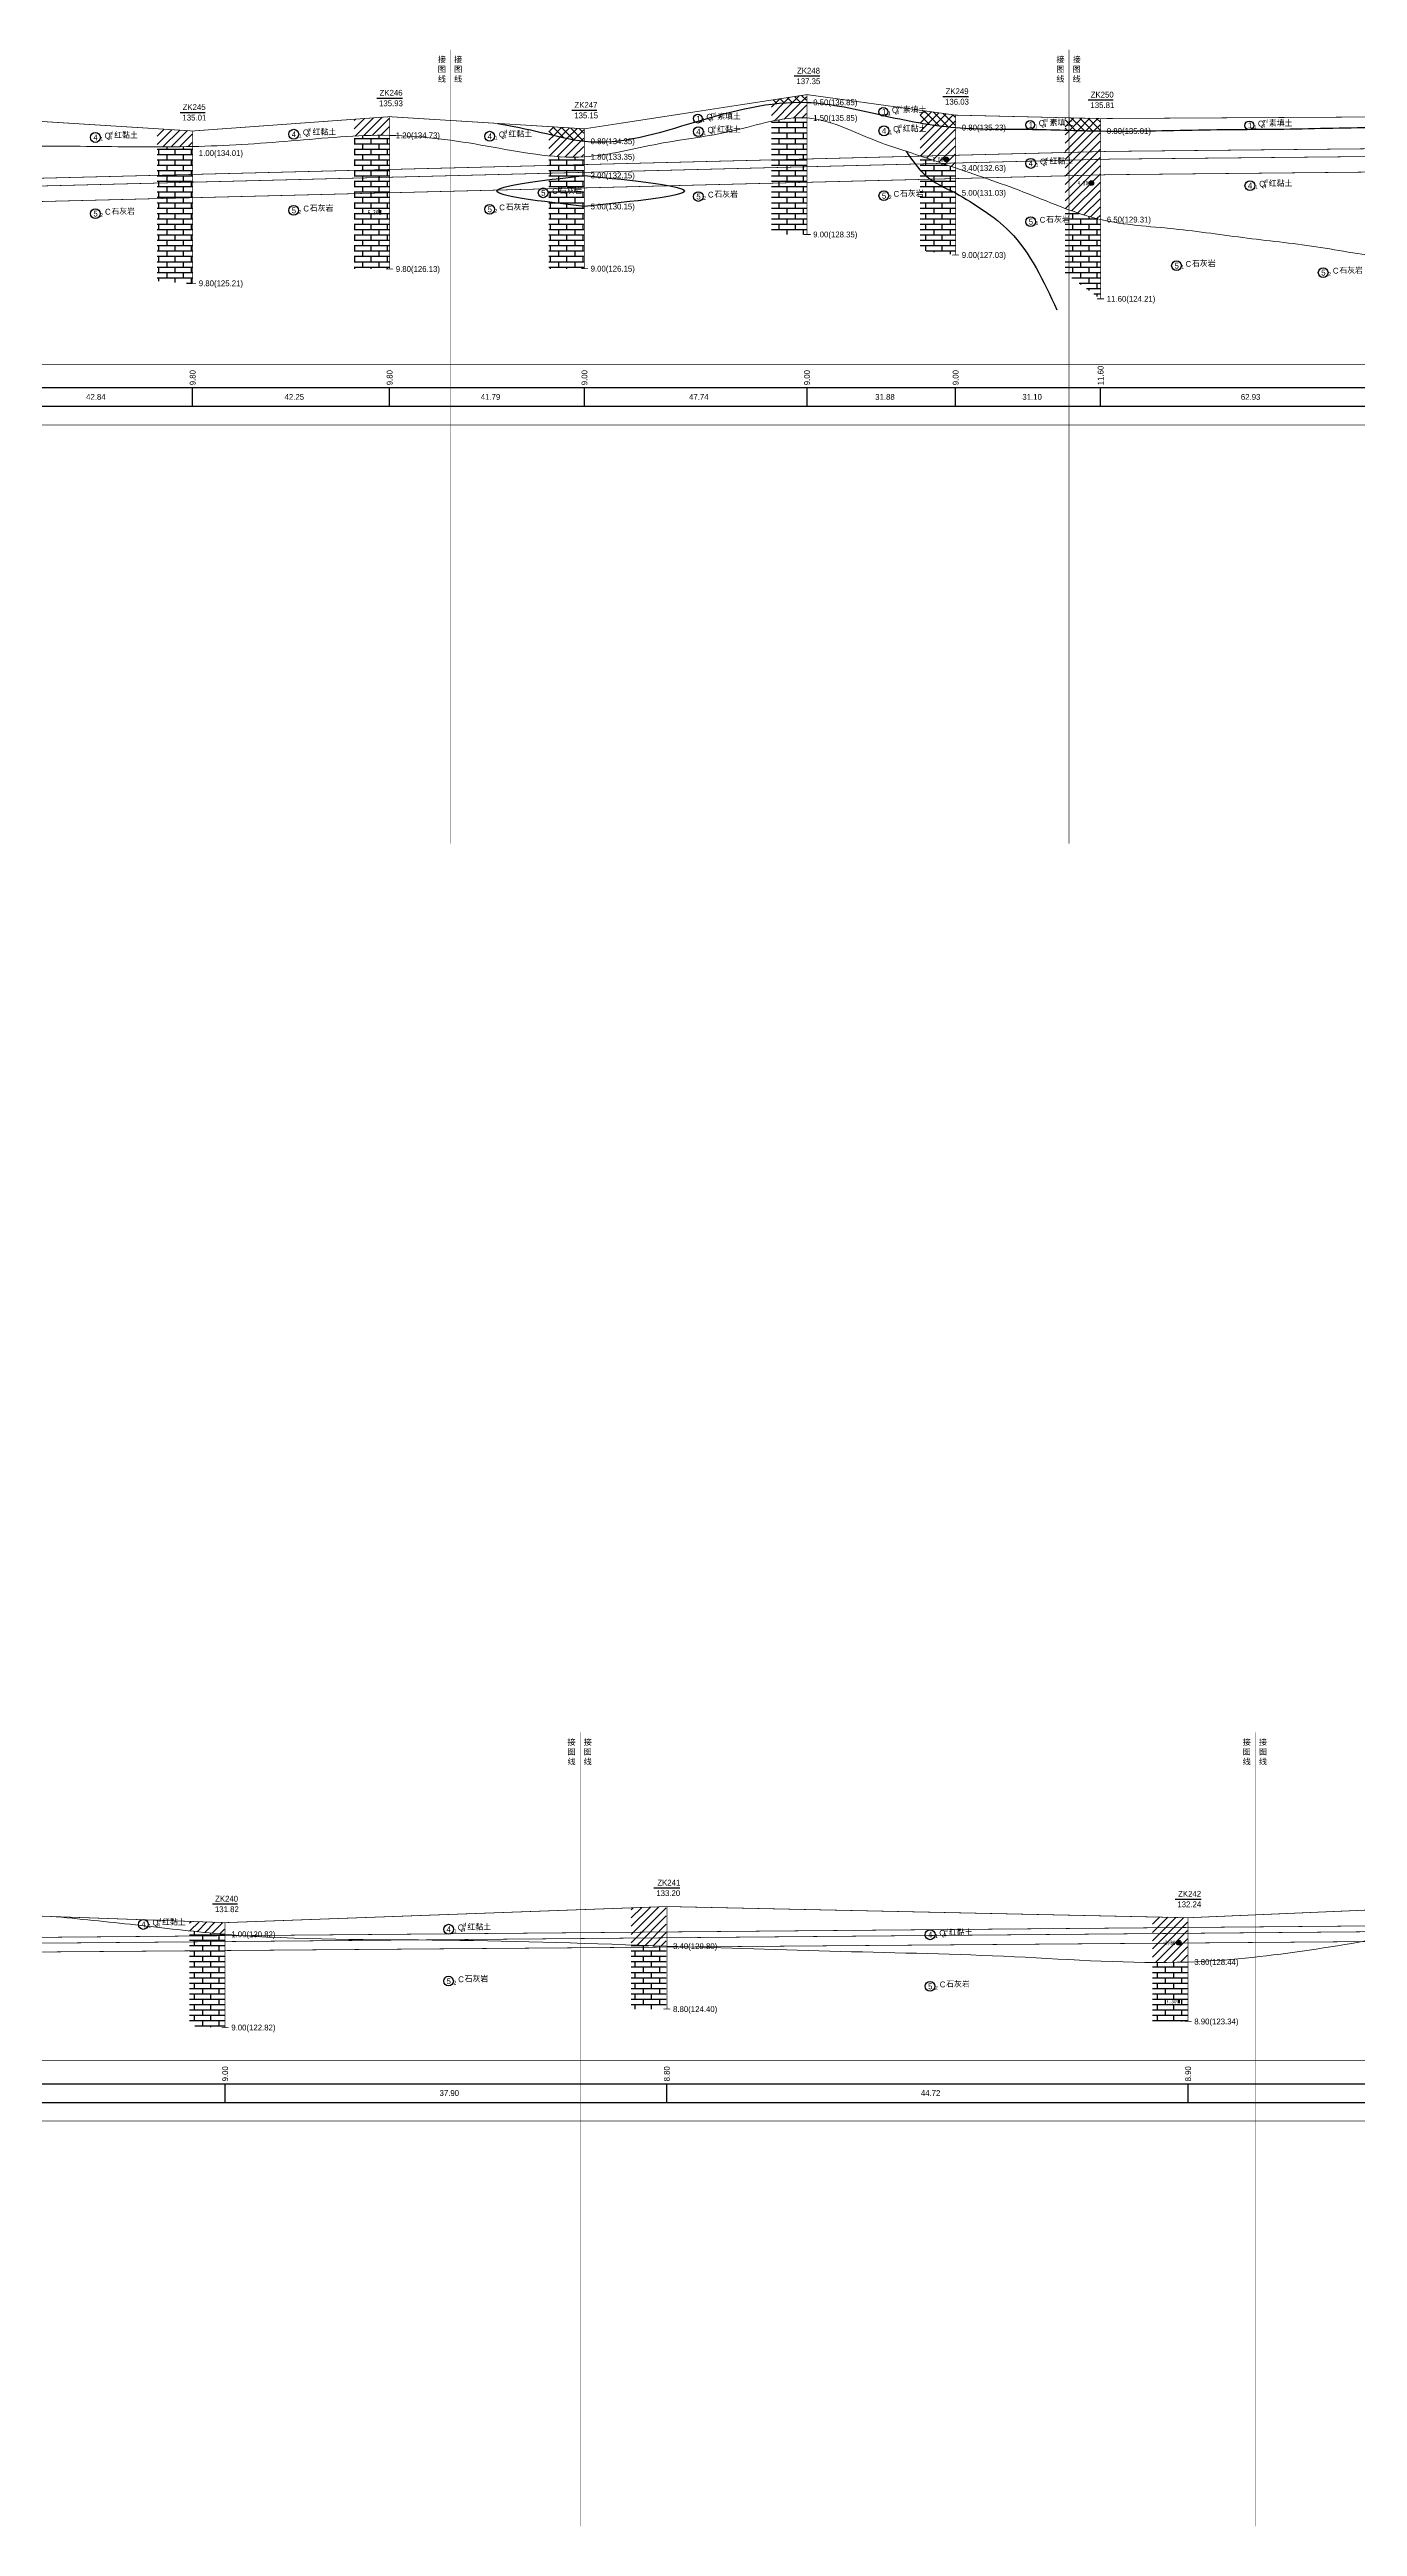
# Model space of a CAD drawing. Header units: inches. Extents: x -205 to 12199, y -11610 to -150.
# Drawn here: x 1103 to 1664, y -11604 to -10542 of the extents above; entities that cross this region are included whole.
import ezdxf

# ---------------------------------------------------------------- set-up
doc = ezdxf.new("R2010")
doc.units = ezdxf.units.IN
doc.header["$MEASUREMENT"] = 0
for name, pattern in [('ACAD_ISO03W100', [30, 12, -18]), ('ACAD_ISO05W100', [34, 24, -3, 0.5, -3, 0.5, -3]), ('ACAD_ISO12W100', [21, 12, -3, 0, -3, 0, -3])]:
    doc.linetypes.add(name, pattern=pattern)
for name, color, linetype in [('GiCAD_PouMian', 7, 'Continuous'), ('GICAD_QUYANG', 7, 'Continuous'), ('地质-图框', 7, 'Continuous'), ('地质-地层符号', 3, 'Continuous'), ('地质-地层线', 7, 'Continuous'), ('地质-地面线', 7, 'Continuous'), ('地质-填充花纹', 4, 'Continuous'), ('地质-文字', 7, 'Continuous'), ('地质-标注栏', 7, 'Continuous'), ('地质-钻孔', 7, 'Continuous'), ('管底', 7, 'Continuous'), ('红线', 1, 'ACAD_ISO05W100')]:
    doc.layers.add(name, color=color, linetype=linetype)
doc.styles.add('LZ_PMT_LINE', font='', dxfattribs={"height": 2})
doc.styles.get("Standard").update_dxf_attribs({"font": ''})
doc.styles.add('地层编号', font='Comfont.shx', dxfattribs={"width": 0.7, "height": 2.5, "bigfont": 'Hztxt12a.shx'})
doc.styles.add('层底标注', font='Comfont.shx', dxfattribs={"width": 0.7, "height": 2.5, "bigfont": 'Hztxt12a.shx'})
doc.styles.add('岩土名称', font='Comfont.shx', dxfattribs={"width": 0.7, "height": 2.5, "bigfont": 'Hztxt12a.shx'})
doc.styles.add('时代', font='Comfont.shx', dxfattribs={"width": 0.7, "height": 2.5, "bigfont": 'Hztxt12a.shx'})
doc.styles.add('标注栏数据', font='Comfont.shx', dxfattribs={"width": 0.7, "height": 2.5, "bigfont": 'Hztxt12a.shx'})
doc.styles.add('钻孔标注', font='Comfont.shx', dxfattribs={"width": 0.7, "height": 2.5, "bigfont": 'Hztxt12a.shx'})
doc.styles.get('LZ_PMT_LINE').set_extended_font_data('SimSun')
doc.styles.get('Standard').set_extended_font_data('SimSun')
doc.linetypes.add('bzhjcx', pattern='A,0.001,[2,XX1.shx,S=1,R=0,X=1,Y=0],-2', length=2.001)
doc.linetypes.add('swx', pattern='A,7,-1.5,["●",LZ_PMT_LINE,S=0.05,R=0,X=0,Y=0],-1.5', length=10)
pattern_1 = [(0, (-1758.2928, -12599.2868), (0, 2.3), []), (90, (-1758.2928, -12599.2868), (-3.5, 2.3), [2.3, -2.3])]
pattern_2 = [(45, (-1758.2928, -12599.2868), (-1.767767, 1.767767), [])]
pattern_3 = [(45, (-1758.2928, -12599.2868), (-1.767767, 1.767767), []), (135, (-1758.2928, -12599.2868), (-1.767767, -1.767767), [])]
pattern_4 = [(0, (0, 0), (0, 2.3), []), (90, (0, 0), (-3.5, 2.3), [2.3, -2.3])]
pattern_5 = [(45, (0, 0), (-1.76776695, 1.76776695), [])]

# ---------------------------------------------------------------- blocks, each defined once
blk = doc.blocks.new('gkqy_yan.dwg不标', base_point=(0, -1))
at = {"color": 7}
blk.add_solid([(-0.5, -2), (-0.5, 0), (0.5, -2), (0.5, 0)], dxfattribs=at)
blk = doc.blocks.new('gkqy_yuan.dwg不标')
at = {"layer": 'GiCAD_PouMian'}
h = blk.add_hatch(color=7, dxfattribs=at)
edge = h.paths.add_edge_path()
edge.add_arc((0, 0), 1, 0, 360)
at = {"layer": 'GICAD_QUYANG', "color": 7}
blk.add_circle((0, 0), 1, dxfattribs=at)

msp = doc.modelspace()

# ---------------------------------------------------------------- hatches: boundary and pattern name
at = {"layer": '地质-填充花纹', "linetype": 'Continuous'}
h = msp.add_hatch(dxfattribs=at)
h.set_pattern_fill('GKSTT', scale=0.5, style=0, pattern_type=2)
h.set_pattern_definition(pattern_3)
h.paths.add_polyline_path([(1427.9551, -10564.46187), (1419.52292, -10564.56385), (1414.54253, -10565.00015), (1412.9551, -10565.21467), (1412.9551, -10563.46829), (1427.9551, -10561.16392)])
h = msp.add_hatch(dxfattribs=at)
h.set_pattern_fill('GKNXT', scale=0.5, style=0, pattern_type=2)
h.set_pattern_definition(pattern_2)
h.paths.add_polyline_path([(1248.90295, -10578.59296), (1241.81698, -10578.61244), (1236.81957, -10578.7705), (1233.90295, -10578.91749), (1233.90295, -10571.69922), (1248.90295, -10570.61042)])
h = msp.add_hatch(dxfattribs=at)
h.set_pattern_fill('GKNXT', scale=0.5, style=0, pattern_type=2)
h.set_pattern_definition(pattern_2)
h.paths.add_polyline_path([(1427.9551, -10571.13004), (1420.76301, -10571.26026), (1415.81573, -10571.97511), (1412.9551, -10572.57778), (1412.9551, -10565.21467), (1414.54253, -10565.00015), (1419.52292, -10564.56385), (1427.9551, -10564.46187)])
h = msp.add_hatch(dxfattribs=at)
h.set_pattern_fill('GKSHY', scale=0.5, style=0, pattern_type=2)
h.set_pattern_definition(pattern_1)
h.paths.add_polyline_path([(1427.9551, -10621.12552), (1412.9551, -10621.12552), (1412.9551, -10572.57778), (1415.81573, -10571.97511), (1420.76301, -10571.26026), (1427.9551, -10571.13004)])
h = msp.add_hatch(dxfattribs=at)
h.set_pattern_fill('GKSTT', scale=0.5, style=0, pattern_type=2)
h.set_pattern_definition(pattern_3)
h.paths.add_polyline_path([(1491.70869, -10569.89106), (1491.70869, -10575.23151), (1484.64694, -10574.45781), (1479.70001, -10573.7323), (1476.70869, -10573.21918), (1476.70869, -10567.82057)])
h = msp.add_hatch(dxfattribs=at)
h.set_pattern_fill('GKSTT', scale=0.5, style=0, pattern_type=2)
h.set_pattern_definition(pattern_3)
h.paths.add_polyline_path([(1553.90995, -10571.38634), (1553.90995, -10576.72082), (1548.05139, -10576.60947), (1543.05312, -10576.47806), (1538.90995, -10576.35775), (1538.90995, -10571.03265)])
h = msp.add_hatch(dxfattribs=at)
h.set_pattern_fill('GKNXT', scale=0.5, style=0, pattern_type=2)
h.set_pattern_definition(pattern_2)
h.paths.add_polyline_path([(1164.40607, -10576.70984), (1164.40607, -10583.39659), (1156.81329, -10583.528), (1151.81344, -10583.56603), (1149.40607, -10583.56959), (1149.40607, -10575.76448)])
h = msp.add_hatch(dxfattribs=at)
h.set_pattern_fill('GKSHY', scale=0.5, style=0, pattern_type=2)
h.set_pattern_definition(pattern_1)
h.paths.add_polyline_path([(1248.90295, -10635.92561), (1233.90295, -10635.92561), (1233.90295, -10578.91749), (1236.81957, -10578.7705), (1241.81698, -10578.61244), (1248.90295, -10578.59296)])
h = msp.add_hatch(dxfattribs=at)
h.set_pattern_fill('GKSTT', scale=0.5, style=0, pattern_type=2)
h.set_pattern_definition(pattern_3)
h.paths.add_polyline_path([(1332.48381, -10575.77671), (1332.48381, -10581.08283), (1323.88985, -10579.61256), (1319.02129, -10578.47409), (1317.48381, -10578.10381), (1317.48381, -10574.84348)])
h = msp.add_hatch(dxfattribs=at)
h.set_pattern_fill('GKNXT', scale=0.5, style=0, pattern_type=2)
h.set_pattern_definition(pattern_2)
h.paths.add_polyline_path([(1319.02129, -10578.47409), (1323.88985, -10579.61256), (1332.48381, -10581.08283), (1332.48381, -10587.79638), (1325.58723, -10587.90978), (1320.59389, -10587.66149), (1317.48381, -10587.37046), (1317.48381, -10578.10381)])
h = msp.add_hatch(dxfattribs=at)
h.set_pattern_fill('GKNXT', scale=0.5, style=0, pattern_type=2)
h.set_pattern_definition(pattern_2)
h.paths.add_polyline_path([(1479.70001, -10573.7323), (1484.64694, -10574.45781), (1491.70869, -10575.23151), (1491.70869, -10592.50677), (1484.93396, -10590.1909), (1480.19974, -10588.58243), (1476.70869, -10587.41273), (1476.70869, -10573.21918)])
h = msp.add_hatch(dxfattribs=at)
h.set_pattern_fill('GKNXT', scale=0.5, style=0, pattern_type=2)
h.set_pattern_definition(pattern_2)
h.paths.add_polyline_path([(1543.05312, -10576.47806), (1548.05139, -10576.60947), (1553.90995, -10576.72082), (1553.90995, -10614.6556), (1546.41611, -10612.55812), (1541.68339, -10610.94603), (1538.90995, -10609.91119), (1538.90995, -10576.35775)])
h = msp.add_hatch(dxfattribs=at)
h.set_pattern_fill('GKSHY', scale=0.5, style=0, pattern_type=2)
h.set_pattern_definition(pattern_1)
h.paths.add_polyline_path([(1164.40607, -10642.05174), (1158.9448, -10641.89482), (1153.23228, -10641.47103), (1149.40607, -10641.14143), (1149.40607, -10583.56959), (1151.81344, -10583.56603), (1156.81329, -10583.528), (1164.40607, -10583.39659)])
h = msp.add_hatch(dxfattribs=at)
h.set_pattern_fill('GKSHY', scale=0.5, style=0, pattern_type=2)
h.set_pattern_definition(pattern_1)
h.paths.add_polyline_path([(1320.59389, -10587.66149), (1325.58723, -10587.90978), (1332.48381, -10587.79638), (1332.48381, -10595.82203), (1324.26225, -10596.80103), (1319.29975, -10597.41158), (1317.48381, -10597.64621), (1317.48381, -10587.37046)])
h = msp.add_hatch(dxfattribs=at)
h.set_pattern_fill('GKSHY', scale=0.5, style=0, pattern_type=2)
h.set_pattern_definition(pattern_1)
h.paths.add_polyline_path([(1480.19974, -10588.58243), (1484.93396, -10590.1909), (1491.70869, -10592.50677), (1491.70869, -10603.04924), (1485.16417, -10597.5607), (1481.33309, -10594.34778), (1476.70869, -10590.46954), (1476.70869, -10587.41273)])
h = msp.add_hatch(dxfattribs=at)
h.set_pattern_fill('GKSHY', scale=0.5, style=0, pattern_type=2)
h.set_pattern_definition(pattern_1)
h.paths.add_polyline_path([(1481.33309, -10594.34778), (1485.16417, -10597.5607), (1491.70869, -10603.04924), (1491.70869, -10629.89137), (1486.6459, -10629.19868), (1481.33313, -10628.46695), (1476.70869, -10627.82162), (1476.70869, -10590.46954)])
h = msp.add_hatch(dxfattribs=at)
h.set_pattern_fill('GKSHY', scale=0.5, style=0, pattern_type=2)
h.set_pattern_definition(pattern_1)
h.paths.add_polyline_path([(1332.48381, -10609.09598), (1327.76853, -10608.53734), (1322.80437, -10607.93975), (1317.84267, -10607.32194), (1317.48381, -10607.27467), (1317.48381, -10597.64621), (1319.29975, -10597.41158), (1324.26225, -10596.80103), (1332.48381, -10595.82203)])
h = msp.add_hatch(dxfattribs=at)
h.set_pattern_fill('GKSHY', scale=0.5, style=0, pattern_type=2)
h.set_pattern_definition(pattern_1)
h.paths.add_polyline_path([(1317.84267, -10607.32194), (1322.80437, -10607.93975), (1327.76853, -10608.53734), (1332.48381, -10609.09598), (1332.48381, -10635.79227), (1317.48381, -10635.79227), (1317.48381, -10607.27467)])
h = msp.add_hatch(dxfattribs=at)
h.set_pattern_fill('GKSHY', scale=0.5, style=0, pattern_type=2)
h.set_pattern_definition(pattern_1)
h.paths.add_polyline_path([(1541.68339, -10610.94603), (1546.41611, -10612.55812), (1553.90995, -10614.6556), (1553.90995, -10648.54283), (1538.90995, -10637.57843), (1538.90995, -10609.91119)])
h = msp.add_hatch(dxfattribs=at)
h.set_pattern_fill('GKNXT', scale=0.5, style=0, pattern_type=2)
h.set_pattern_definition(pattern_5)
h.paths.add_polyline_path([(1178.33297, -11345.25525), (1178.33297, -11350.24188), (1172.19459, -11349.69748), (1167.21839, -11349.2102), (1163.33297, -11348.8057), (1163.33297, -11344.72717)])
h = msp.add_hatch(dxfattribs=at)
h.set_pattern_fill('GKNXT', scale=0.5, style=0, pattern_type=2)
h.set_pattern_definition(pattern_5)
h.paths.add_polyline_path([(1367.8424, -11355.35564), (1358.30682, -11355.0327), (1353.30968, -11354.86375), (1352.8424, -11354.84806), (1352.8424, -11338.91935), (1367.8424, -11338.3732)])
h = msp.add_hatch(dxfattribs=at)
h.set_pattern_fill('GKNXT', scale=0.5, style=0, pattern_type=2)
h.set_pattern_definition(pattern_5)
h.paths.add_polyline_path([(1591.44249, -11343.15869), (1591.44249, -11362.16926), (1582.10186, -11362.36354), (1577.10191, -11362.37237), (1576.44249, -11362.36606), (1576.44249, -11342.83669)])
h = msp.add_hatch(dxfattribs=at)
h.set_pattern_fill('GKSHY', scale=0.5, style=0, pattern_type=2)
h.set_pattern_definition(pattern_4)
h.paths.add_polyline_path([(1167.21839, -11349.2102), (1172.19459, -11349.69748), (1178.33297, -11350.24188), (1178.33297, -11390.2555), (1171.99665, -11390.03882), (1165.41247, -11389.58441), (1163.33297, -11389.42149), (1163.33297, -11348.8057)])
h = msp.add_hatch(dxfattribs=at)
h.set_pattern_fill('GKSHY', scale=0.5, style=0, pattern_type=2)
h.set_pattern_definition(pattern_4)
h.paths.add_polyline_path([(1353.30968, -11354.86375), (1358.30682, -11355.0327), (1367.8424, -11355.35564), (1367.8424, -11382.3641), (1352.8424, -11382.3641), (1352.8424, -11354.84806)])
h = msp.add_hatch(dxfattribs=at)
h.set_pattern_fill('GKSHY', scale=0.5, style=0, pattern_type=2)
h.set_pattern_definition(pattern_4)
h.paths.add_polyline_path([(1591.44249, -11387.6619), (1585.48199, -11387.61059), (1579.27067, -11387.43311), (1576.44249, -11387.33717), (1576.44249, -11362.36606), (1577.10191, -11362.37237), (1582.10186, -11362.36354), (1591.44249, -11362.16926)])

# ---------------------------------------------------------------- linework, layer by layer
at = {"layer": '地质-地层符号', "color": 7, "linetype": 'Continuous'}
for centre, major_axis in [((1381.34446, -10571.42556), (0, 1.875)), ((1460.9569, -10568.49221), (0, 1.875)), ((1122.93948, -10579.49222), (0, 2.125)), ((1208.02951, -10578.1256), (0, 2.125)), ((1292.06838, -10578.99227), (0, 2.125)), ((1381.59446, -10577.01207), (0, 2.125)), ((1461.2069, -10576.65888), (0, 2.125)), ((1523.93432, -10574.12557), (0, 1.875)), ((1617.96152, -10574.33067), (0, 1.875)), ((1524.18432, -10590.62557), (0, 2.125)), ((1315.01145, -10603.25812), (0, 2.08333)), ((1381.55279, -10604.83797), (0, 2.08333)), ((1461.16523, -10604.49221), (0, 2.08333)), ((1122.89782, -10612.15891), (0, 2.08333)), ((1207.98784, -10610.79497), (0, 2.08333)), ((1292.02672, -10610.32853), (0, 2.08333)), ((1524.14266, -10615.62557), (0, 2.08333)), ((1586.70707, -10634.51727), (0, 2.08333)), ((1649.63314, -10637.46724), (0, 2.08333)), ((1143.49204, -11346.03905), (0, 2.125)), ((1274.46269, -11348.11408), (0, 2.125)), ((1481.01744, -11350.4588), (0, 2.125)), ((1274.42102, -11370.36408), (0, 2.08333)), ((1480.97578, -11372.5838), (0, 2.08333))]:
    msp.add_ellipse(centre, major_axis=major_axis, ratio=1, dxfattribs=at)
at = {"layer": '地质-地层线', "color": 7, "linetype": 'bzhjcx', "lineweight": 0}
for points in [[(699.99396, -10594.59218), (714.48033, -10599.62551), (728.9667, -10604.65884), (766.86859, -10608.05888), (804.77048, -10611.45891), (849.49049, -10615.99222), (894.21051, -10620.52552), (933.25037, -10603.62553), (972.29024, -10586.72553), (1007.85112, -10585.59219), (1043.41201, -10584.45885), (1078.9729, -10583.32551), (1121.81448, -10583.35889), (1164.65607, -10583.39226), (1206.90451, -10580.99227), (1249.15295, -10578.59227), (1290.94338, -10583.19227), (1332.73381, -10587.79227), (1364.55757, -10582.23668), (1396.38134, -10576.6811), (1428.2051, -10571.12552), (1460.0819, -10581.85888), (1470.70749, -10585.43666), (1491.95869, -10592.59223), (1523.05932, -10603.6589), (1554.15995, -10614.72557), (1585.62324, -10618.70891), (1617.08652, -10622.69224), (1648.54981, -10626.67557), (1680.0131, -10630.6589), (1714.09311, -10626.08114), (1747.39859, -10621.60741), (1748.17313, -10621.50337), (1782.25315, -10616.92561), (1816.08239, -10623.45889), (1849.91162, -10629.99218), (1879.46049, -10618.20886), (1909.00935, -10606.42555), (1917.45188, -10603.05888), (1938.55821, -10594.64223), (1968.10707, -10582.85892), (2000.26895, -10600.28747), (2005.62926, -10603.19223), (2043.15145, -10623.52554), (2082.10486, -10619.65889), (2121.05827, -10615.79225), (2155.11407, -10612.05891), (2189.16986, -10608.32558), (2223.22566, -10604.59225), (2257.28146, -10600.85892), (2296.66942, -10606.69224), (2336.05738, -10612.52556), (2359.11708, -10603.25889), (2382.17678, -10593.99222), (2425.35532, -10591.92556), (2468.53386, -10589.85889), (2506.21566, -10597.89222), (2543.89746, -10605.92554)], [(1106.15112, -11342.71405), (1142.36705, -11346.48905), (1178.58297, -11350.26405), (1273.33769, -11352.81408), (1368.0924, -11355.3641), (1442.62576, -11357.63076), (1517.15912, -11359.89741), (1591.69249, -11362.16406), (1689.29214, -11349.48906), (1786.8918, -11336.81407), (1875.79402, -11335.96406), (1964.69624, -11335.11406), (2053.59846, -11334.26405), (2160.70242, -11334.28908), (2267.80638, -11334.31411), (2373.42749, -11332.51412), (2479.0486, -11330.71412), (2583.52467, -11334.16412), (2688.00074, -11337.61412), (2767.56014, -11333.44743), (2847.11955, -11329.28074), (2926.67896, -11325.11406), (3006.37095, -11333.16408), (3032.93495, -11335.84741), (3086.06294, -11341.21409), (3163.81452, -11349.5141), (3241.5661, -11357.8141), (3320.22431, -11360.8016), (3398.88252, -11363.7891), (3477.54074, -11366.7766), (3556.19895, -11369.7641), (3641.39899, -11366.33077), (3724.66268, -11362.97548), (3726.59904, -11362.89745), (3811.79908, -11359.46412), (3896.37218, -11364.36409), (3980.94527, -11369.26405), (4054.81743, -11360.42656), (4128.68958, -11351.58908), (4149.79591, -11349.06408), (4202.56174, -11342.75159), (4276.4339, -11333.91411), (4356.83858, -11346.98552), (4370.23936, -11349.16409), (4464.04483, -11364.41407), (4561.42836, -11361.51409), (4658.81188, -11358.6141), (4743.95138, -11355.8141), (4829.09087, -11353.0141), (4914.23037, -11350.21411), (4999.36986, -11347.41411), (5097.83977, -11351.7891), (5196.30967, -11356.16409), (5253.95892, -11349.21409), (5311.60817, -11342.26408), (5419.55451, -11340.71409), (5527.50085, -11339.16409), (5621.70536, -11345.18908), (5715.90987, -11351.21408)]]:
    msp.add_spline(points, degree=3, dxfattribs=at)
at = {"layer": '地质-地层线', "color": 7, "lineweight": 25}
msp.add_spline([(1295.58676, -10573.48116), (1314.16029, -10577.30338), (1332.73381, -10581.1256), (1380.46946, -10572.79222), (1428.2051, -10564.45885), (1460.0819, -10569.85888), (1491.95869, -10575.2589), (1523.05932, -10575.99224), (1554.15995, -10576.72557), (1596.111, -10576.25891), (1638.06205, -10575.79224), (1680.0131, -10575.32557), (1731.13312, -10578.79226), (1782.25315, -10582.25894), (1816.08239, -10580.79222), (1849.91162, -10579.32551), (1889.31011, -10574.28109), (1928.70859, -10569.23667), (1968.10707, -10564.19225), (2005.62926, -10563.19223), (2043.15145, -10562.19221), (2082.10486, -10567.32556), (2121.05827, -10572.45891), (2166.466, -10575.92558), (2211.87373, -10579.39225), (2257.28146, -10582.85892), (2296.66942, -10577.69224), (2336.05738, -10572.52556)], degree=3, dxfattribs=at)
at = {"layer": '地质-地层线', "color": 7}
for points in [[(1470.70749, -10585.43666), (1478.95271, -10595.67062), (1491.95869, -10603.2589)], [(1332.73381, -10609.1256), (1295.12242, -10602.45893), (1332.73381, -10595.79227)], [(1332.73381, -10595.79227), (1375.69589, -10602.45893), (1332.73381, -10609.1256)], [(1491.95869, -10603.2589), (1515.06189, -10619.78276), (1535.3871, -10653.48258)]]:
    msp.add_spline(points, degree=3, dxfattribs=at)
at = {"layer": '地质-地面线', "color": 7, "linetype": 'Continuous', "const_width": 0.3}
for points in [[(1078.9729, -10571.32551), (1164.65607, -10576.7256), (1249.15295, -10570.59227), (1332.73381, -10575.79226), (1428.2051, -10561.12551), (1491.95869, -10569.92556), (1554.15995, -10571.39224), (1680.0131, -10570.6589), (1782.25315, -10572.25894), (1849.91162, -10574.65884), (1968.10707, -10556.19225), (2043.15145, -10558.85888), (2121.05827, -10560.45891), (2257.28146, -10576.19225), (2336.05738, -10569.19223), (2382.17678, -10568.65889), (2468.53386, -10569.19223)], [(459.5241, -11344.36409), (479.5241, -11344.36409), (791.92348, -11342.86407), (961.28742, -11337.61406), (1178.58297, -11345.26405), (1368.0924, -11338.3641), (1591.69249, -11343.16406), (1786.8918, -11334.81407), (2053.59846, -11325.26405), (2267.80638, -11329.31411), (2479.0486, -11324.71412), (2688.00074, -11328.61412), (2926.67896, -11317.61406), (3086.06294, -11324.21409), (3241.5661, -11325.3141), (3556.19895, -11324.7641), (3811.79908, -11325.96412), (3980.94527, -11327.76405)]]:
    msp.add_lwpolyline(points, dxfattribs=at)
at = {"layer": '地质-标注栏', "color": 7, "linetype": 'Continuous', "const_width": 0.3}
for points in [[(389.34322, -10676.79217), (5155.17051, -10676.79217)], [(389.34322, -10702.79217), (5155.17051, -10702.79217)], [(419.52411, -11404.36426), (12199.09231, -11404.36426)], [(419.52411, -11430.36426), (12199.09231, -11430.36426)]]:
    msp.add_lwpolyline(points, dxfattribs=at)
at = {"layer": '地质-标注栏', "color": 7, "linetype": 'Continuous'}
for points in [[(389.34322, -10686.79217), (5155.17051, -10686.79217)], [(1164.65607, -10694.79217), (1164.65607, -10686.79217)], [(1164.65607, -10694.79217), (1164.65607, -10686.79217)], [(1249.15295, -10694.79217), (1249.15295, -10686.79217)], [(1249.15295, -10694.79217), (1249.15295, -10686.79217)], [(1332.73381, -10694.79217), (1332.73381, -10686.79217)], [(1332.73381, -10694.79217), (1332.73381, -10686.79217)], [(1428.2051, -10694.79217), (1428.2051, -10686.79217)], [(1428.2051, -10694.79217), (1428.2051, -10686.79217)], [(1491.95869, -10694.79217), (1491.95869, -10686.79217)], [(1491.95869, -10694.79217), (1491.95869, -10686.79217)], [(1554.15995, -10694.79217), (1554.15995, -10686.79217)], [(1554.15995, -10694.79217), (1554.15995, -10686.79217)], [(389.34322, -10694.79217), (5155.17051, -10694.79217)], [(419.52411, -11414.36426), (12199.09231, -11414.36426)], [(1178.58297, -11422.36426), (1178.58297, -11414.36426)], [(1178.58297, -11422.36426), (1178.58297, -11414.36426)], [(1368.0924, -11422.36426), (1368.0924, -11414.36426)], [(1368.0924, -11422.36426), (1368.0924, -11414.36426)], [(1591.69249, -11422.36426), (1591.69249, -11414.36426)], [(1591.69249, -11422.36426), (1591.69249, -11414.36426)], [(419.52411, -11422.36426), (12199.09231, -11422.36426)]]:
    msp.add_lwpolyline(points, dxfattribs=at)
at = {"layer": '地质-钻孔', "color": 7, "linetype": 'Continuous'}
for p, q in [((1422.67525, -10553.12555), (1433.73482, -10553.12555)), ((1159.29293, -10568.72564), (1170.01925, -10568.72564)), ((1243.62325, -10562.59222), (1254.68282, -10562.59222)), ((1327.37081, -10567.79229), (1338.09689, -10567.79229)), ((1486.42892, -10561.92559), (1497.48849, -10561.92559)), ((1548.79684, -10563.39227), (1559.52315, -10563.39227)), ((1362.56262, -11330.36426), (1373.62219, -11330.36426)), ((1586.07935, -11335.16406), (1597.30554, -11335.16406)), ((1173.21985, -11337.26367), (1183.94604, -11337.26367))]:
    msp.add_line(p, q, dxfattribs=at)
at = {"layer": '地质-钻孔', "color": 7, "const_width": 0.3, "flags": 128}
for points in [[(1428.2051, -10561.12552), (1428.2051, -10621.12552)], [(1249.15295, -10570.59227), (1249.15295, -10635.92561)], [(1491.95869, -10569.92557), (1491.95869, -10629.92557)], [(1554.15995, -10571.39224), (1554.15995, -10648.72558)], [(1164.65607, -10576.72559), (1164.65607, -10642.05893)], [(1332.73381, -10575.79227), (1332.73381, -10635.79227)], [(1178.58297, -11345.26405), (1178.58297, -11390.26405)], [(1368.0924, -11338.3641), (1368.0924, -11382.3641)], [(1591.69249, -11343.16406), (1591.69249, -11387.66406)]]:
    msp.add_lwpolyline(points, dxfattribs=at)
at = {"layer": '地质-钻孔', "color": 7, "linetype": 'Continuous', "const_width": 0.3, "flags": 128}
for points in [[(1426.7051, -10621.12552), (1429.7051, -10621.12552)], [(1490.45869, -10629.92557), (1493.45869, -10629.92557)], [(1163.15607, -10642.05893), (1166.15607, -10642.05893)], [(1247.65295, -10635.92561), (1250.65295, -10635.92561)], [(1331.23381, -10635.79227), (1334.23381, -10635.79227)], [(1552.65995, -10648.72558), (1555.65995, -10648.72558)], [(1366.5924, -11382.3641), (1369.5924, -11382.3641)], [(1590.19249, -11387.66406), (1593.19249, -11387.66406)], [(1177.08297, -11390.26405), (1180.08297, -11390.26405)]]:
    msp.add_lwpolyline(points, dxfattribs=at)
at = {"layer": '管底', "linetype": 'swx', "const_width": 0.3}
for points in [[(1558.3067, -10585.46752), (2283.70443, -10578.16617)], [(1558.34025, -10588.80035), (2283.73798, -10581.499)], [(556.36668, -10610.6302), (1558.25657, -10585.4684)], [(556.45036, -10613.96214), (1558.34025, -10588.80035)], [(775.59398, -11354.36011), (2694.48381, -11337.85709), (5006.99863, -11328.36543), (6821.76814, -11320.36449), (7998.16518, -11315.36394), (9188.61073, -11309.77644), (12189.45177, -11283.91182)], [(775.61548, -11356.86002), (2694.49969, -11340.35705), (5007.0089, -11330.86541), (6821.77916, -11322.86447), (7998.17581, -11317.86392), (9188.62737, -11312.27639), (12189.47332, -11286.41173)]]:
    msp.add_lwpolyline(points, dxfattribs=at)
at = {"layer": '管底', "linetype": 'ACAD_ISO12W100', "const_width": 0.3}
for points in [[(1558.40734, -10595.46601), (2283.80507, -10588.16467)], [(429.84099, -10623.80996), (1558.50761, -10595.46425)], [(459.512, -11362.87056), (2694.53145, -11345.35696), (5007.02942, -11335.86537), (6821.8012, -11327.86442), (7998.19706, -11322.86387), (9188.66065, -11317.27629), (12189.51642, -11291.41155)]]:
    msp.add_lwpolyline(points, dxfattribs=at)
at = {"layer": '管底', "linetype": 'swx'}
msp.add_ellipse((1618.21152, -10600.164), major_axis=(0, 2.125), ratio=1, dxfattribs=at)
at = {"layer": '红线', "linetype": 'ACAD_ISO03W100', "ltscale": 0.4, "const_width": 0.2}
for points in [[(1275.28192, -10541.88733), (1275.28192, -10882.43917)], [(1540.62257, -10541.88733), (1540.62257, -10882.43917)], [(1330.88629, -11263.63427), (1330.88629, -11604.1861)], [(1620.55878, -11263.63427), (1620.55878, -11604.1861)]]:
    msp.add_lwpolyline(points, dxfattribs=at)

# ---------------------------------------------------------------- block references
at = {"layer": '地质-图框', "color": 7, "linetype": 'Continuous'}
for name, p in [('gkqy_yuan.dwg不标', (1487.95869, -10588.92557)), ('gkqy_yuan.dwg不标', (1550.15995, -10599.05891)), ('gkqy_yan.dwg不标', (1245.15295, -10611.59227))]:
    msp.add_blockref(name, p, dxfattribs=at)
at = {"layer": '管底', "color": 7, "linetype": 'Continuous'}
for name, p in [('gkqy_yuan.dwg不标', (1587.69249, -11353.91406)), ('gkqy_yan.dwg不标', (1587.69249, -11378.91406))]:
    msp.add_blockref(name, p, dxfattribs=at)

# ---------------------------------------------------------------- texts
at = {"layer": '地质-图框', "color": 7, "linetype": 'Continuous', "width": 0.7}
for s, p in [('3.00', (1482.0841, -10589.92557)), ('4.30', (1544.28536, -10600.05891)), ('6.30', (1239.77836, -10612.59227))]:
    msp.add_text(s, height=2, dxfattribs=at).set_placement(p)
at = {"layer": '地质-地层符号', "color": 7, "linetype": 'Continuous'}
for s, height, style, p in [('1', 2.5, '地层编号', (1380.71946, -10572.67556)), ('1', 1.625, '地层编号', (1383.21946, -10572.87556)), ('Q', 2.5, '时代', (1385.03196, -10571.87556)), ('素填土', 2.5, '岩土名称', (1389.69862, -10571.87556)), ('1', 2.5, '地层编号', (1460.3319, -10569.74221)), ('1', 1.625, '地层编号', (1462.8319, -10569.94221)), ('Q', 2.5, '时代', (1464.6444, -10568.94221)), ('素填土', 2.5, '岩土名称', (1469.31106, -10568.94221)), ('素填土', 2.5, '岩土名称', (1532.28849, -10574.57557)), ('4', 2.5, '地层编号', (1122.06448, -10580.74222)), ('1', 1.625, '地层编号', (1125.06448, -10580.94222)), ('Q', 2.5, '时代', (1126.87698, -10579.94222)), ('红黏土', 2.5, '岩土名称', (1131.00198, -10579.94222)), ('4', 2.5, '地层编号', (1207.15451, -10579.3756)), ('1', 1.625, '地层编号', (1210.15451, -10579.5756)), ('Q', 2.5, '时代', (1211.96701, -10578.5756)), ('红黏土', 2.5, '岩土名称', (1216.09201, -10578.5756)), ('4', 2.5, '地层编号', (1291.19338, -10580.24227)), ('1', 1.625, '地层编号', (1294.19338, -10580.44227)), ('Q', 2.5, '时代', (1296.00588, -10579.44227)), ('红黏土', 2.5, '岩土名称', (1300.13088, -10579.44227)), ('4', 2.5, '地层编号', (1380.71946, -10578.26207)), ('1', 1.625, '地层编号', (1383.71946, -10578.46207)), ('Q', 2.5, '时代', (1385.53196, -10577.46207)), ('红黏土', 2.5, '岩土名称', (1389.65696, -10577.46207)), ('4', 2.5, '地层编号', (1460.3319, -10577.90888)), ('1', 1.625, '地层编号', (1463.3319, -10578.10888)), ('Q', 2.5, '时代', (1465.1444, -10577.10888)), ('红黏土', 2.5, '岩土名称', (1469.2694, -10577.10888)), ('1', 2.5, '地层编号', (1523.30932, -10575.37557)), ('1', 1.625, '地层编号', (1525.80932, -10575.57557)), ('Q', 2.5, '时代', (1527.62182, -10574.57557)), ('1', 2.5, '地层编号', (1617.33652, -10575.58067)), ('1', 1.625, '地层编号', (1619.83652, -10575.78067)), ('Q', 2.5, '时代', (1621.64902, -10574.78067)), ('素填土', 2.5, '岩土名称', (1626.31569, -10574.78067)), ('4', 2.5, '地层编号', (1523.30932, -10591.87557)), ('1', 1.625, '地层编号', (1526.30932, -10592.07557)), ('Q', 2.5, '时代', (1528.12182, -10591.07557)), ('红黏土', 2.5, '岩土名称', (1532.24682, -10591.07557)), ('5', 2.5, '地层编号', (1314.17812, -10604.50812)), ('1', 1.625, '地层编号', (1317.09478, -10604.70812)), ('C', 2.5, '时代', (1318.90728, -10603.70812)), ('石灰岩', 2.5, '岩土名称', (1321.65728, -10603.70812)), ('5', 2.5, '地层编号', (1380.71946, -10606.08797)), ('C', 2.5, '时代', (1385.71946, -10605.28797)), ('石灰岩', 2.5, '岩土名称', (1388.46946, -10605.28797)), ('5', 2.5, '地层编号', (1460.3319, -10605.74221)), ('C', 2.5, '时代', (1465.3319, -10604.94221)), ('石灰岩', 2.5, '岩土名称', (1468.0819, -10604.94221)), ('4', 2.5, '地层编号', (1617.33652, -10601.414)), ('1', 1.625, '地层编号', (1620.33652, -10601.614)), ('Q', 2.5, '时代', (1622.14902, -10600.614)), ('红黏土', 2.5, '岩土名称', (1626.27402, -10600.614)), ('5', 2.5, '地层编号', (1122.06448, -10613.40891)), ('2', 1.625, '地层编号', (1124.98115, -10613.60891)), ('C', 2.5, '时代', (1127.06448, -10612.60891)), ('石灰岩', 2.5, '岩土名称', (1129.81448, -10612.60891)), ('5', 2.5, '地层编号', (1207.15451, -10612.04497)), ('2', 1.625, '地层编号', (1210.07118, -10612.24497)), ('C', 2.5, '时代', (1212.15451, -10611.24497)), ('石灰岩', 2.5, '岩土名称', (1214.90451, -10611.24497)), ('5', 2.5, '地层编号', (1291.19338, -10611.57853)), ('2', 1.625, '地层编号', (1294.11005, -10611.77853)), ('C', 2.5, '时代', (1296.19338, -10610.77853)), ('石灰岩', 2.5, '岩土名称', (1298.94338, -10610.77853)), ('2', 1.625, '地层编号', (1383.63612, -10606.28797)), ('2', 1.625, '地层编号', (1463.24856, -10605.94221)), ('C', 2.5, '时代', (1528.03849, -10616.07557)), ('石灰岩', 2.5, '岩土名称', (1530.78849, -10616.07557)), ('5', 2.5, '地层编号', (1523.30932, -10616.87557)), ('1', 1.625, '地层编号', (1526.22599, -10617.07557)), ('5', 2.5, '地层编号', (1585.87374, -10635.76727)), ('1', 1.625, '地层编号', (1588.79041, -10635.96727)), ('C', 2.5, '时代', (1590.60291, -10634.96727)), ('石灰岩', 2.5, '岩土名称', (1593.35291, -10634.96727)), ('C', 2.5, '时代', (1653.79981, -10637.91724)), ('石灰岩', 2.5, '岩土名称', (1656.54981, -10637.91724)), ('5', 2.5, '地层编号', (1648.79981, -10638.71724)), ('2', 1.625, '地层编号', (1651.71648, -10638.91724)), ('4', 2.5, '地层编号', (1142.61704, -11347.28905)), ('1', 1.625, '地层编号', (1145.61704, -11347.48905)), ('Q', 2.5, '时代', (1147.42954, -11346.48905)), ('红黏土', 2.5, '岩土名称', (1151.55454, -11346.48905)), ('4', 2.5, '地层编号', (1273.58769, -11349.36408)), ('Q', 2.5, '时代', (1278.40019, -11348.56408)), ('红黏土', 2.5, '岩土名称', (1282.52519, -11348.56408)), ('1', 1.625, '地层编号', (1276.58769, -11349.56408)), ('4', 2.5, '地层编号', (1480.14244, -11351.7088)), ('1', 1.625, '地层编号', (1483.14244, -11351.9088)), ('Q', 2.5, '时代', (1484.95494, -11350.9088)), ('红黏土', 2.5, '岩土名称', (1489.07994, -11350.9088)), ('C', 2.5, '时代', (1278.58769, -11370.81408)), ('石灰岩', 2.5, '岩土名称', (1281.33769, -11370.81408)), ('5', 2.5, '地层编号', (1273.58769, -11371.61408)), ('2', 1.625, '地层编号', (1276.50435, -11371.81408)), ('5', 2.5, '地层编号', (1480.14244, -11373.8338)), ('2', 1.625, '地层编号', (1483.05911, -11374.0338)), ('C', 2.5, '时代', (1485.14244, -11373.0338)), ('石灰岩', 2.5, '岩土名称', (1487.89244, -11373.0338))]:
    msp.add_text(s, height=height, dxfattribs=dict(at, style=style)).set_placement(p)
at = {"layer": '地质-地层符号', "color": 7, "linetype": 'Continuous', "style": '时代', "width": 0.8}
for s, p in [('4', (1387.06529, -10572.37556)), ('ml', (1387.06529, -10570.20889)), ('4', (1466.67773, -10569.44221)), ('ml', (1466.67773, -10567.27554)), ('ml', (1529.65516, -10572.9089)), ('ml', (1623.68236, -10573.114)), ('4', (1128.91032, -10580.44222)), ('al', (1128.91032, -10578.27555)), ('4', (1214.00034, -10579.0756)), ('al', (1214.00034, -10576.90893)), ('4', (1298.03922, -10579.94227)), ('al', (1298.03922, -10577.7756)), ('4', (1387.56529, -10577.96207)), ('al', (1387.56529, -10575.79541)), ('4', (1467.17773, -10577.60888)), ('al', (1467.17773, -10575.44221)), ('4', (1529.65516, -10575.07557)), ('4', (1623.68236, -10575.28067)), ('4', (1530.15516, -10591.57557)), ('al', (1530.15516, -10589.4089)), ('4', (1624.18236, -10601.114)), ('al', (1624.18236, -10598.94734)), ('4', (1149.46288, -11346.98905)), ('al', (1149.46288, -11344.82239)), ('al', (1280.43352, -11346.89741)), ('4', (1280.43352, -11349.06408)), ('4', (1486.98828, -11351.4088)), ('al', (1486.98828, -11349.24213))]:
    msp.add_text(s, height=1.5, dxfattribs=at).set_placement(p)
at = {"layer": '地质-文字', "color": 7, "linetype": 'Continuous', "style": '层底标注'}
for s, p in [('0.50(136.85)', (1430.8551, -10565.70885)), ('1.50(135.85)', (1430.8551, -10572.37552)), ('1.20(134.73)', (1251.80295, -10579.84227)), ('0.80(134.35)', (1335.38381, -10582.3756)), ('0.80(135.23)', (1494.60869, -10576.5089)), ('0.80(135.01)', (1556.80995, -10577.97557)), ('1.00(134.01)', (1167.30607, -10587.44474)), ('1.80(133.35)', (1335.38381, -10589.04227)), ('3.40(132.63)', (1494.60869, -10593.84223)), ('3.00(132.15)', (1335.38381, -10597.04227)), ('5.00(131.03)', (1494.60869, -10604.5089)), ('5.00(130.15)', (1335.38381, -10610.3756)), ('6.50(129.31)', (1556.80995, -10615.97557)), ('9.00(128.35)', (1430.8551, -10622.37552)), ('9.80(126.13)', (1251.80295, -10637.17561)), ('9.00(126.15)', (1335.38381, -10637.04227)), ('9.00(127.03)', (1494.60869, -10631.17557)), ('9.80(125.21)', (1167.30607, -10643.30893)), ('11.60(124.21)', (1556.80995, -10649.97558)), ('1.00(130.82)', (1181.23297, -11351.51405)), ('3.40(129.80)', (1370.7424, -11356.6141)), ('3.80(128.44)', (1594.34249, -11363.41406)), ('9.00(122.82)', (1181.23297, -11391.51405)), ('8.80(124.40)', (1370.7424, -11383.6141)), ('8.90(123.34)', (1594.34249, -11388.91406))]:
    msp.add_text(s, height=2.5, dxfattribs=at).set_placement(p)
at = {"layer": '地质-标注栏', "color": 7, "linetype": 'Continuous', "style": '标注栏数据'}
for s, p in [('11.60', (1555.40995, -10685.79217)), ('9.80', (1165.90607, -10685.79217)), ('9.80', (1250.40295, -10685.79217)), ('9.00', (1333.98381, -10685.79217)), ('9.00', (1429.4551, -10685.79217)), ('9.00', (1493.20869, -10685.79217)), ('9.00', (1179.83297, -11413.36426)), ('8.80', (1369.3424, -11413.36426)), ('8.90', (1592.94249, -11413.36426))]:
    msp.add_text(s, height=2.5, rotation=90.0000025, dxfattribs=at).set_placement(p)
for s, p in [('42.84', (1118.96448, -10692.04217)), ('42.25', (1204.08368, -10692.04217)), ('41.79', (1288.26838, -10692.04217)), ('47.74', (1377.61946, -10692.04217)), ('31.88', (1457.46523, -10692.04217)), ('31.10', (1520.58849, -10692.04217)), ('62.93', (1614.32402, -10692.04217)), ('37.90', (1270.57519, -11419.61426)), ('44.72', (1477.04244, -11419.61426))]:
    msp.add_text(s, height=2.5, dxfattribs=at).set_placement(p)
at = {"layer": '地质-钻孔', "color": 7, "linetype": 'Continuous', "style": '钻孔标注'}
for s, p in [('ZK248', (1423.91343, -10552.12552)), ('ZK246', (1244.86129, -10561.59227)), ('137.35', (1423.67534, -10556.62552)), ('ZK249', (1487.66702, -10560.92557)), ('ZK250', (1549.90995, -10562.39224)), ('ZK245', (1160.3644, -10567.72559)), ('135.01', (1160.29297, -10572.22559)), ('135.93', (1244.62319, -10566.09227)), ('ZK247', (1328.44214, -10566.79227)), ('135.15', (1328.37071, -10571.29227)), ('136.03', (1487.42893, -10565.42557)), ('135.81', (1549.79686, -10566.89224)), ('ZK240', (1174.29131, -11336.26405)), ('133.20', (1363.56264, -11333.8641)), ('ZK241', (1364.00907, -11329.3641)), ('132.24', (1587.07939, -11338.66406)), ('ZK242', (1587.40082, -11334.16406)), ('131.82', (1174.21988, -11340.76405))]:
    msp.add_text(s, height=2.5, dxfattribs=at).set_placement(p)
at = {"layer": '管底', "color": 7, "linetype": 'Continuous', "width": 0.7}
for s, p in [('2.30', (1581.68802, -11354.91406)), ('7.30', (1582.18802, -11379.91406))]:
    msp.add_text(s, height=2, dxfattribs=at).set_placement(p)
at = {"layer": '红线', "char_height": 2.5, "attachment_point": 1}
for insert in [(1269.82153, -10544.83108), (1276.78685, -10544.83108), (1535.16219, -10544.83108), (1542.12751, -10544.83108), (1325.42591, -11266.57801), (1332.39123, -11266.57801), (1615.09839, -11266.57801), (1622.06371, -11266.57801)]:
    msp.add_mtext_dynamic_manual_height_columns('接图线', width=3.594619, gutter_width=12.5, heights=[0], dxfattribs=dict(at, insert=insert))

doc.saveas('drawing.dxf')
